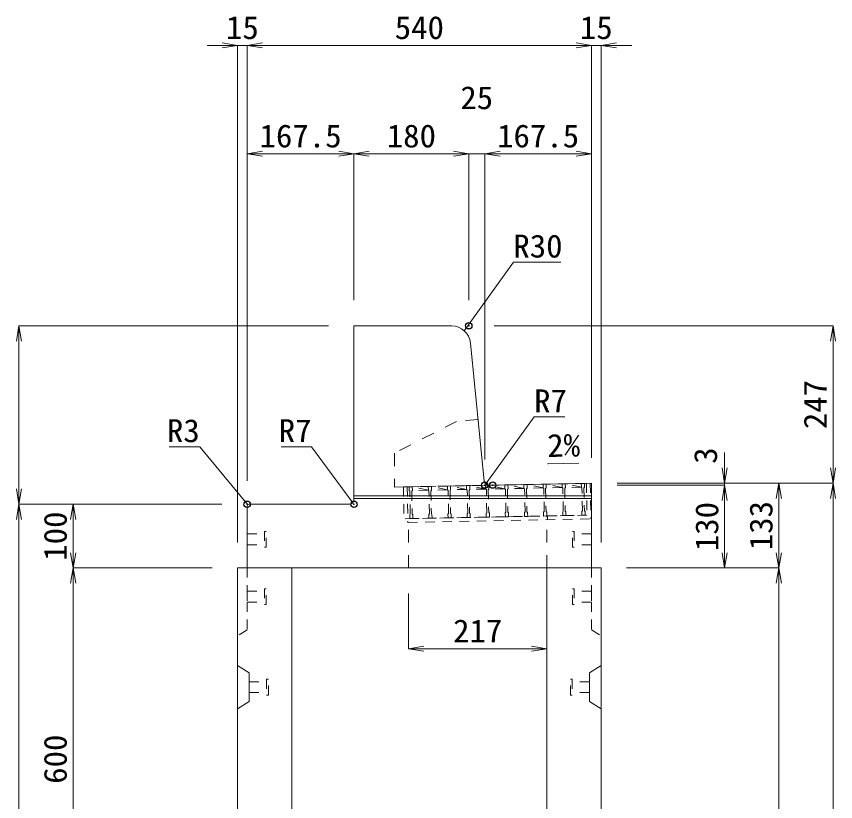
# Model space of a CAD drawing. Units: millimetres at full size; some dimension numbers follow another scale. Extents: x -18734 to 51600, y -18820 to 17820.
# Drawn here: x 37918 to 39203, y 6233 to 7466 of the extents above; entities that cross this region are included whole.
import ezdxf
from ezdxf.enums import TextEntityAlignment as Align

# ---------------------------------------------------------------- set-up
doc = ezdxf.new("R2010")
doc.units = ezdxf.units.MM
doc.header["$LTSCALE"] = 20
doc.header["$PDMODE"] = 32
doc.header["$PDSIZE"] = 10
doc.linetypes.add('USER1', pattern=[2, 1, -1])
doc.linetypes.add('USER2', pattern=[1.35, 0.75, -0.6])
for name, color, linetype, lineweight in [('インサート', 3, 'USER2', 9), ('グレーチング', 7, 'USER2', 5), ('受枠', 3, 'USER2', 9), ('寸法線', 7, 'Continuous', 13), ('引出線', 4, 'Continuous', 13), ('本体', 2, 'Continuous', 13), ('目地', 132, 'Continuous', 5)]:
    doc.layers.add(name, color=color, linetype=linetype, lineweight=lineweight)
doc.layers.add('作業エリア', color=11, linetype='Continuous')
doc.styles.add('ＭＳ 明朝', font='')
doc.styles.get('ＭＳ 明朝').set_extended_font_data('MS Mincho')

# ---------------------------------------------------------------- blocks, each defined once
blk = doc.blocks.new('open_arrow')
at = {"color": 0, "linetype": 'Continuous', "lineweight": -2}
blk.add_lwpolyline([(7.5, 1.25), (0, 0), (7.5, -1.25)], dxfattribs=at)

msp = doc.modelspace()

# ---------------------------------------------------------------- linework, layer by layer
at = {"layer": 'インサート'}
for p, q in [((38310, 6657.5), (38307, 6657.5)), ((38307, 6657.5), (38307, 6632.5)), ((38310, 6632.5), (38310, 6657.5)), ((38790, 6657.5), (38793, 6657.5)), ((38790, 6632.5), (38790, 6657.5)), ((38793, 6657.5), (38793, 6632.5)), ((38280, 6653.5), (38307, 6653.5)), ((38280, 6653.5), (38280, 6636.5)), ((38820, 6653.5), (38793, 6653.5)), ((38820, 6653.5), (38820, 6636.5)), ((38280, 6636.5), (38307, 6636.5)), ((38307, 6632.5), (38310, 6632.5)), ((38793, 6632.5), (38790, 6632.5)), ((38820, 6636.5), (38793, 6636.5)), ((38310, 6567.5), (38307, 6567.5)), ((38307, 6567.5), (38307, 6542.5)), ((38310, 6542.5), (38310, 6567.5)), ((38790, 6567.5), (38793, 6567.5)), ((38790, 6542.5), (38790, 6567.5)), ((38793, 6567.5), (38793, 6542.5)), ((38280, 6563.5), (38307, 6563.5)), ((38280, 6563.5), (38280, 6546.5)), ((38820, 6563.5), (38793, 6563.5)), ((38820, 6563.5), (38820, 6546.5)), ((38280, 6546.5), (38307, 6546.5)), ((38307, 6542.5), (38310, 6542.5)), ((38793, 6542.5), (38790, 6542.5)), ((38820, 6546.5), (38793, 6546.5)), ((38313.2, 6425.5), (38310.2, 6425.5)), ((38310.2, 6425.5), (38310.2, 6400.5)), ((38313.2, 6400.5), (38313.2, 6425.5)), ((38786.8, 6425.5), (38789.8, 6425.5)), ((38786.8, 6400.5), (38786.8, 6425.5)), ((38789.8, 6425.5), (38789.8, 6400.5)), ((38283.2, 6421.5), (38310.2, 6421.5)), ((38283.2, 6421.5), (38283.2, 6404.5)), ((38816.8, 6421.5), (38789.8, 6421.5)), ((38816.8, 6421.5), (38816.8, 6404.5)), ((38283.2, 6404.5), (38310.2, 6404.5)), ((38310.2, 6400.5), (38313.2, 6400.5)), ((38789.8, 6400.5), (38786.8, 6400.5)), ((38816.8, 6404.5), (38789.8, 6404.5))]:
    msp.add_line(p, q, dxfattribs=at)
at = {"layer": 'グレーチング'}
for p, q in [((38533.97, 6727.46), (38808.92, 6732.79)), ((38804.04, 6726.69), (38778.92, 6732.2)), ((38564.08, 6722.05), (38538.97, 6727.56)), ((38564.08, 6722.05), (38539.08, 6721.56)), ((38594.07, 6722.63), (38568.96, 6728.14)), ((38594.07, 6722.63), (38569.08, 6722.14)), ((38624.07, 6723.21), (38598.96, 6728.72)), ((38624.07, 6723.21), (38599.07, 6722.72)), ((38654.06, 6723.79), (38628.95, 6729.3)), ((38654.06, 6723.79), (38629.07, 6723.3)), ((38684.06, 6724.37), (38658.95, 6729.88)), ((38684.06, 6724.37), (38659.06, 6723.88)), ((38714.05, 6724.95), (38688.94, 6730.46)), ((38714.05, 6724.95), (38689.06, 6724.46)), ((38744.05, 6725.53), (38718.93, 6731.04)), ((38744.05, 6725.53), (38719.05, 6725.05)), ((38774.04, 6726.11), (38748.93, 6731.62)), ((38774.04, 6726.11), (38749.05, 6725.63)), ((38804.04, 6726.69), (38779.04, 6726.21)), ((38534.94, 6677.47), (38809.89, 6682.79))]:
    msp.add_line(p, q, dxfattribs=at)
for points in [[(38779.04, 6726.21), (38778.06, 6725.19), (38778.76, 6689.19), (38779.78, 6688.21), (38779.89, 6682.21), (38774.89, 6682.12), (38774.78, 6688.12), (38775.76, 6689.14), (38775.06, 6725.13), (38774.04, 6726.11), (38773.92, 6732.11), (38778.92, 6732.2)], [(38804.89, 6682.7), (38804.77, 6688.7), (38805.75, 6689.72), (38805.05, 6725.71), (38804.04, 6726.69), (38803.92, 6732.69), (38808.92, 6732.79), (38809.03, 6726.79), (38808.05, 6725.77), (38808.75, 6689.77), (38809.77, 6688.79), (38809.89, 6682.79)], [(38533.97, 6727.46), (38538.97, 6727.56), (38539.08, 6721.56), (38538.1, 6720.54), (38538.8, 6684.55), (38539.82, 6683.57), (38539.94, 6677.57), (38534.94, 6677.47), (38534.82, 6683.47), (38535.8, 6684.49), (38535.1, 6720.48), (38534.09, 6721.47)], [(38568.8, 6685.13), (38569.81, 6684.15), (38569.93, 6678.15), (38564.93, 6678.05), (38564.82, 6684.05), (38565.8, 6685.07), (38565.1, 6721.07), (38564.08, 6722.05), (38563.96, 6728.04), (38568.96, 6728.14), (38569.08, 6722.14), (38568.1, 6721.12)], [(38598.79, 6685.71), (38599.81, 6684.73), (38599.92, 6678.73), (38594.93, 6678.63), (38594.81, 6684.63), (38595.79, 6685.65), (38595.09, 6721.65), (38594.07, 6722.63), (38593.96, 6728.62), (38598.96, 6728.72), (38599.07, 6722.72), (38598.09, 6721.7)], [(38628.78, 6686.29), (38629.8, 6685.31), (38629.92, 6679.31), (38624.92, 6679.21), (38624.8, 6685.21), (38625.78, 6686.23), (38625.09, 6722.23), (38624.07, 6723.21), (38623.95, 6729.21), (38628.95, 6729.3), (38629.07, 6723.3), (38628.09, 6722.28)], [(38658.78, 6686.87), (38659.8, 6685.89), (38659.91, 6679.89), (38654.91, 6679.8), (38654.8, 6685.79), (38655.78, 6686.81), (38655.08, 6722.81), (38654.06, 6723.79), (38653.95, 6729.79), (38658.95, 6729.88), (38659.06, 6723.88), (38658.08, 6722.86)], [(38685.77, 6687.39), (38685.08, 6723.39), (38684.06, 6724.37), (38683.94, 6730.37), (38688.94, 6730.46), (38689.06, 6724.46), (38688.08, 6723.45), (38688.77, 6687.45), (38689.79, 6686.47), (38689.91, 6680.47), (38684.91, 6680.38), (38684.79, 6686.37)], [(38715.77, 6687.97), (38715.07, 6723.97), (38714.05, 6724.95), (38713.94, 6730.95), (38718.93, 6731.04), (38719.05, 6725.05), (38718.07, 6724.03), (38718.77, 6688.03), (38719.79, 6687.05), (38719.9, 6681.05), (38714.9, 6680.96), (38714.79, 6686.96)], [(38749.05, 6725.63), (38748.06, 6724.61), (38748.76, 6688.61), (38749.78, 6687.63), (38749.9, 6681.63), (38744.9, 6681.54), (38744.78, 6687.54), (38745.76, 6688.56), (38745.07, 6724.55), (38744.05, 6725.53), (38743.93, 6731.53), (38748.93, 6731.62)]]:
    msp.add_lwpolyline(points, close=True, dxfattribs=at)
at = {"layer": '作業エリア'}
for p in [(38627.5, 6980), (38652.5, 6730), (38665, 6730), (38280, 6700), (38447.5, 6700)]:
    msp.add_point(p, dxfattribs=at)
at = {"layer": '受枠'}
for p, q in [((38524.97, 6727.29), (38817.92, 6732.96)), ((38811.92, 6732.84), (38812.89, 6682.85)), ((38817.92, 6732.96), (38819, 6676.97)), ((38524.97, 6727.29), (38525.94, 6677.3)), ((38530.97, 6727.41), (38532.05, 6671.42)), ((38812.89, 6682.85), (38525.94, 6677.3)), ((38532.05, 6671.42), (38819, 6676.97))]:
    msp.add_line(p, q, dxfattribs=at)
at = {"layer": '受枠', "linetype": 'Continuous'}
msp.add_line((38750.9, 6681.65), (38751.01, 6675.65), dxfattribs=at)
at = {"layer": '寸法線'}
for p, q in [((38328, 7419.95), (38217, 7419.95)), ((38265, 6640), (38265, 7419.95)), ((38280, 7419.95), (38820, 7419.95)), ((38280, 6737), (38280, 7419.95)), ((38280, 6737), (38280, 7419.95)), ((38772, 7419.95), (38883, 7419.95)), ((38820, 6773), (38820, 7419.95)), ((38820, 6773), (38820, 7419.95)), ((38835, 6640), (38835, 7419.95)), ((38280, 7249.95), (38447.5, 7249.95)), ((38280, 6737), (38280, 7249.95)), ((38447.5, 7020), (38447.5, 7249.95)), ((38447.5, 7249.95), (38627.5, 7249.95)), ((38447.5, 7020), (38447.5, 7249.95)), ((38579.5, 7249.95), (38700.5, 7249.95)), ((38627.5, 7020), (38627.5, 7249.95)), ((38627.5, 7020), (38627.5, 7249.95)), ((38652.5, 6770), (38652.5, 7249.95)), ((38652.5, 7249.95), (38820, 7249.95)), ((38652.5, 6770), (38652.5, 7249.95)), ((38820, 6773), (38820, 7249.95)), ((37922.06, 6980), (37922.06, 6700)), ((38407.5, 6980), (37922.06, 6980)), ((38667.5, 6980), (39198.78, 6980)), ((39198.78, 6980), (39198.78, 6733)), ((39028.78, 6781), (39028.78, 6682)), ((38860, 6733), (39028.78, 6733)), ((38860, 6733), (39113.78, 6733)), ((38860, 6733), (39198.78, 6733)), ((38860, 6733), (39198.78, 6733)), ((39113.78, 6733), (39113.78, 6600)), ((39198.78, 6733), (39198.78, 5250)), ((38860, 6730), (39028.78, 6730)), ((38860, 6730), (39028.78, 6730)), ((39028.78, 6730), (39028.78, 6600)), ((38240, 6700), (37922.06, 6700)), ((37922.06, 5250), (37922.06, 6700)), ((38240, 6700), (37922.06, 6700)), ((38007.06, 6600), (38007.06, 6700)), ((38240, 6700), (38007.06, 6700)), ((38007.06, 6600), (38007.06, 6000)), ((38225, 6600), (38007.06, 6600)), ((38225, 6600), (38007.06, 6600)), ((38875, 6600), (39028.78, 6600)), ((38875, 6600), (39113.78, 6600)), ((38875, 6600), (39113.78, 6600)), ((39113.78, 6600), (39113.78, 5250)), ((38533, 6560), (38533, 6473.33)), ((38533, 6473.33), (38750, 6473.33))]:
    msp.add_line(p, q, dxfattribs=at)
at = {"layer": '引出線'}
for points in [[(38620.48, 6972.24), (38697.4, 7079.93), (38772.08, 7079.93)], [(38654.14, 6731.81), (38730, 6837.02), (38777.93, 6837.02)], [(38280.88, 6699.12), (38205.62, 6790.3), (38157.89, 6790.3)], [(38445.45, 6702.05), (38380.97, 6790.3), (38333.04, 6790.3)], [(38751.14, 6763.26), (38799.85, 6764.23), (38751.11, 6763.26)]]:
    msp.add_lwpolyline(points, dxfattribs=at)
at = {"layer": '本体'}
for p, q in [((38447.5, 6980), (38447.5, 6707)), ((38600.35, 6980), (38447.5, 6980)), ((38651.87, 6736.3), (38630.2, 6952.99)), ((38665, 6730), (38820, 6733)), ((38820, 6600), (38820, 6733)), ((38665, 6730), (38658.83, 6730)), ((38280, 6697), (38280, 6600)), ((38440.5, 6700), (38283, 6700)), ((38265, 6600), (38265, 5250)), ((38350, 6600), (38265, 6600)), ((38820, 6600), (38280, 6600)), ((38350, 6600), (38350, 6094.04)), ((38750, 6094.04), (38750, 6600)), ((38835, 6600), (38750, 6600)), ((38835, 5250), (38835, 6600))]:
    msp.add_line(p, q, dxfattribs=at)
at = {"layer": '本体', "linetype": 'USER1'}
for p, q in [((38608, 6830), (38511, 6780)), ((38642.2, 6833), (38608, 6830)), ((38511, 6780), (38511, 6727.02)), ((38511, 6727.02), (38665, 6730)), ((38750, 6600), (38750, 6681.64)), ((38533, 6600), (38533, 6677.44))]:
    msp.add_line(p, q, dxfattribs=at)
at = {"layer": '本体', "linetype": 'USER2', "lineweight": 9}
for p, q in [((38280, 6600), (38280, 6503)), ((38820, 6600), (38820, 6503)), ((38280, 6503), (38265, 6493.5)), ((38820, 6503), (38835, 6493.5))]:
    msp.add_line(p, q, dxfattribs=at)
at = {"layer": '本体', "lineweight": 9}
for p, q in [((38265, 6447), (38283.2, 6435.5)), ((38835, 6447), (38816.8, 6435.5)), ((38283.2, 6435.5), (38283.2, 6390.5)), ((38816.8, 6435.5), (38816.8, 6390.5)), ((38265, 6379), (38283.2, 6390.5)), ((38835, 6379), (38816.8, 6390.5))]:
    msp.add_line(p, q, dxfattribs=at)
at = {"layer": '本体'}
for centre, radius, start, end in [((38600.35, 6950), 30, 5.71059, 90), ((38658.83, 6737), 7, 185.71059, 270), ((38440.5, 6707), 7, 270, 0), ((38283, 6697), 3, 90, 180)]:
    msp.add_arc(centre, radius, start, end, dxfattribs=at)
at = {"layer": '目地'}
for p, q in [((38820, 6713), (38447.5, 6713)), ((38820, 6709), (38447.5, 6709))]:
    msp.add_line(p, q, dxfattribs=at)

# ---------------------------------------------------------------- block references
at = {"layer": '寸法線', "xscale": 3.2, "yscale": 3.2}
for p, rotation in [((38265, 7419.95), 180), ((38820, 7419.95), 180), ((38820, 7419.95), 180), ((38447.5, 7249.95), 180), ((38627.5, 7249.95), 180), ((38627.5, 7249.95), 180), ((38820, 7249.95), 180), ((37922.06, 6980), 270), ((39198.78, 6980), 270), ((39028.78, 6733), 90), ((39198.78, 6733), 90), ((39113.78, 6733), 270), ((39198.78, 6733), 270), ((37922.06, 6700), 90), ((39028.78, 6730), 270), ((39028.78, 6730), 270), ((37922.06, 6700), 270), ((38007.06, 6700), 270), ((38007.06, 6600), 90), ((39028.78, 6600), 90), ((39113.78, 6600), 90), ((38007.06, 6600), 270), ((39113.78, 6600), 270), ((38750, 6473.33), 180)]:
    msp.add_blockref('open_arrow', p, dxfattribs=dict(at, rotation=rotation))
for p in [(38280, 7419.95), (38280, 7419.95), (38835, 7419.95), (38280, 7249.95), (38447.5, 7249.95), (38652.5, 7249.95), (38652.5, 7249.95), (38533, 6473.33)]:
    msp.add_blockref('open_arrow', p, dxfattribs=at)
at = {"layer": '引出線', "xscale": 0.0533, "yscale": 0.0533}
for p, rotation in [((38620.48, 6972.24), 54.5), ((38751.14, 6763.26), 1.1), ((38654.14, 6731.81), 54.2), ((38280.88, 6699.12), 129.5), ((38445.45, 6702.05), 126.2)]:
    msp.add_blockref('open_arrow', p, dxfattribs=dict(at, rotation=rotation))

# ---------------------------------------------------------------- texts
at = {"layer": '寸法線', "style": 'ＭＳ 明朝', "width": 1.05}
for s, p in [('15', (38272.5, 7447.95)), ('540', (38550, 7447.95)), ('15', (38827.5, 7447.95)), ('25', (38640, 7337.95)), ('167.5', (38363.75, 7277.95)), ('180', (38537.5, 7277.95)), ('167.5', (38736.25, 7277.95)), ('217', (38641.5, 6501.33))]:
    msp.add_text(s, height=36.03, dxfattribs=at).set_placement(p, align=Align.MIDDLE_CENTER)
for s, p in [('247', (39170.78, 6856.5)), ('3', (38998.78, 6776.34)), ('130', (39000.78, 6665)), ('133', (39085.78, 6666.5)), ('100', (37979.06, 6650)), ('600', (37979.06, 6300))]:
    msp.add_text(s, height=36.03, rotation=90, dxfattribs=at).set_placement(p, align=Align.MIDDLE_CENTER)
at = {"layer": '引出線', "style": 'ＭＳ 明朝', "width": 1.05}
for s, p in [('R30', (38697.4, 7123.13)), ('R7', (38730, 6880.22))]:
    msp.add_text(s, height=36.03, dxfattribs=at).set_placement(p, align=Align.TOP_LEFT)
for s, p in [('R3', (38205.62, 6833.5)), ('R7', (38380.97, 6833.5))]:
    msp.add_text(s, height=36.03, dxfattribs=at).set_placement(p, align=Align.TOP_RIGHT)
msp.add_text('2%', height=36.03, rotation=1.146, dxfattribs=at).set_placement((38750.17, 6810.15), align=Align.TOP_LEFT)

doc.saveas('drawing.dxf')
